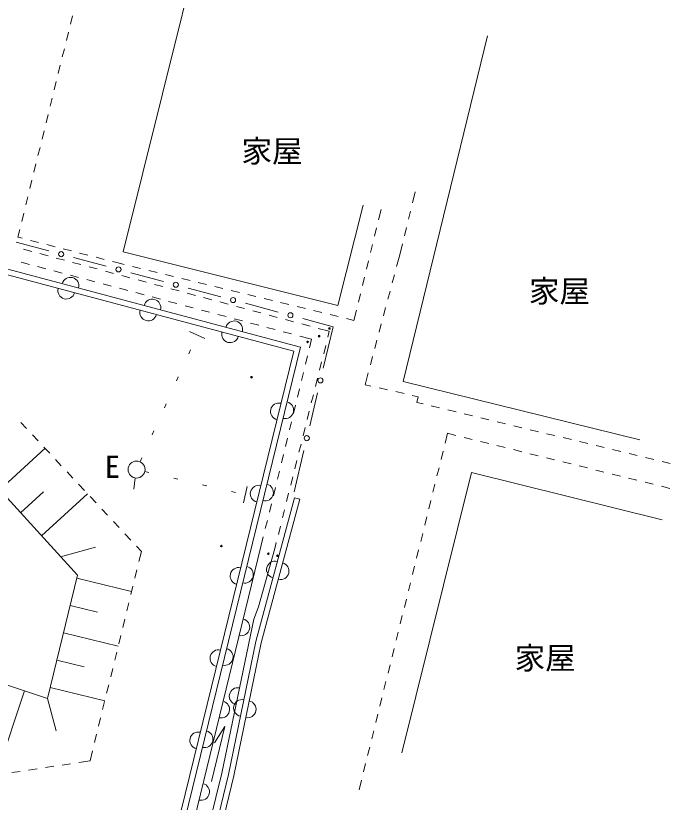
# Model space of a CAD drawing. Units: millimetres on the paper, with parts at other scales. Extents: x -4217 to 649, y -3995 to 278.
# Drawn here: x -35.56 to 3.06, y -853.47 to -807.03 of the extents above; entities that cross this region are included whole.
import ezdxf
from ezdxf.enums import TextEntityAlignment as Align

# ---------------------------------------------------------------- set-up
doc = ezdxf.new("R2010")
doc.units = ezdxf.units.MM
doc.linetypes.add('DOTTED', pattern=[1.75, 0.25, -1.5])
for name, color, linetype, lineweight in [('0-1_S-BGD', 134, 'Continuous', 18), ('0-9_標高点', 134, 'Continuous', 18), ('0-C_S-BGD', 134, 'Continuous', 18), ('0-F_S-BGD', 134, 'Continuous', 18), ('1-0_S-BGD', 134, 'Continuous', 18), ('1-1_S-BGD', 134, 'Continuous', 18)]:
    doc.layers.add(name, color=color, linetype=linetype, lineweight=lineweight)
doc.styles.add('ＭＳ ゴシック', font='')
doc.styles.get('ＭＳ ゴシック').set_extended_font_data('MS Gothic')

msp = doc.modelspace()

# ---------------------------------------------------------------- linework, layer by layer
at = {"layer": '0-1_S-BGD'}
for p, q in [((-16.557, -824.147), (-15.068, -818.215)), ((-36.511, -835.025), (-33.825, -832.574)), ((-8.664, -834.004), (-12.784, -850.554)), ((-8.664, -834.004), (2.57, -836.801)), ((-35.272, -836.383), (-33.914, -835.144)), ((-34.033, -837.741), (-31.317, -835.263)), ((-19.12, -835.497), (-18.798, -835.584)), ((-32.91, -838.972), (-30.848, -838.416)), ((-31.962, -840.248), (-28.724, -841.032)), ((-32.353, -841.862), (-30.739, -842.253)), ((-32.744, -843.476), (-29.515, -844.258)), ((-33.134, -845.086), (-31.524, -845.476)), ((-35.04, -846.89), (-36.699, -851.862)), ((-33.523, -846.696), (-30.304, -847.476)), ((-33.68, -847.344), (-33.182, -849.255))]:
    msp.add_line(p, q, dxfattribs=at)
for points in [[(-16.557, -824.147), (-29.217, -820.971), (-22.234, -792.884)], [(-7.72, -808.214), (-12.71, -828.637), (1.253, -832.064)], [(-24.015, -852.237), (-23.224, -848.999), (-23.825, -849.969)]]:
    msp.add_lwpolyline(points, dxfattribs=at)
msp.add_lwpolyline([(-65.81, -821.901), (-68.827, -835.611), (-33.68, -847.344), (-31.917, -840.061), (-38.267, -833.101), (-45.56, -826.327)], close=True, dxfattribs=at)
at = {"layer": '0-9_標高点'}
for centre, radius in [((-17.053, -825.497), 0.05), ((-17.053, -825.497), 0.0333), ((-17.66, -825.951), 0.05), ((-17.66, -825.951), 0.0333), ((-18.337, -826.294), 0.05), ((-18.337, -826.294), 0.0333), ((-21.647, -828.377), 0.05), ((-21.647, -828.377), 0.0333), ((-23.427, -838.344), 0.05), ((-23.427, -838.344), 0.0333), ((-20.654, -838.801), 0.05), ((-20.654, -838.801), 0.0333), ((-20.124, -838.917), 0.05), ((-20.124, -838.917), 0.0333)]:
    msp.add_circle(centre, radius, dxfattribs=at)
at = {"layer": '0-C_S-BGD'}
for p, q in [((-25.315, -825.68), (-24.403, -826.091)), ((-28.503, -834.322), (-28.6, -834.982)), ((-21.905, -834.821), (-22.13, -835.795))]:
    msp.add_line(p, q, dxfattribs=at)
at = {"layer": '0-C_S-BGD', "linetype": 'DOTTED'}
for p, q in [((-28.225, -833.371), (-24.859, -825.885)), ((-27.943, -833.94), (-22.018, -835.308))]:
    msp.add_line(p, q, dxfattribs=at)
at = {"layer": '0-C_S-BGD'}
msp.add_circle((-28.43, -833.827), 0.5, dxfattribs=at)
at = {"layer": '0-F_S-BGD'}
msp.add_line((-31.75, -881.981), (-21.072, -838.296), dxfattribs=at)
for points in [[(-30.094, -872.897), (-18.754, -826.597), (-70.067, -812.919)], [(-70.144, -813.244), (-19.155, -826.835), (-30.417, -872.818)], [(-19.12, -835.497), (-21.4, -843.977), (-23.01, -851.837), (-30.857, -884.306)], [(-30.533, -884.382), (-22.685, -851.91), (-21.076, -844.054), (-18.798, -835.584)], [(-20.274, -838.491), (-21.24, -841.937), (-21.51, -842.661), (-23.404, -851.754), (-28.397, -872.034), (-28.54, -872.034), (-31.897, -885.461), (-32.422, -885.635)]]:
    msp.add_lwpolyline(points, dxfattribs=at)
for centre, start, end in [((-32.332, -822.978), 345.074, 165.074), ((-32.571, -823.259), 165.074, 345.074), ((-27.501, -824.266), 345.074, 165.074), ((-27.74, -824.547), 165.074, 345.074), ((-22.67, -825.554), 345.074, 165.074), ((-22.909, -825.835), 165.074, 345.074), ((-20.028, -830.401), 76.2378, 256.2378), ((-19.666, -830.322), 256.2378, 76.2378), ((-21.218, -835.257), 76.2378, 256.2378), ((-20.855, -835.178), 256.2378, 76.2378), ((-22.407, -840.114), 76.2378, 256.2378), ((-22.045, -840.035), 256.2378, 76.2378), ((-20.26, -839.737), 74.9509, 254.9509), ((-19.937, -839.819), 254.9509, 74.9509), ((-22.256, -843.139), 256.2643, 76.2643), ((-23.597, -844.97), 76.2378, 256.2378), ((-23.234, -844.891), 256.2378, 76.2378), ((-22.457, -847.207), 78.2384, 258.2384), ((-23.443, -847.996), 256.2643, 76.2643), ((-22.205, -847.907), 78.424, 258.424), ((-21.88, -847.982), 258.424, 78.424), ((-24.786, -849.827), 76.2378, 256.2378), ((-24.424, -849.747), 256.2378, 76.2378), ((-24.63, -852.853), 256.2643, 76.2643)]:
    msp.add_arc(centre, 0.5, start, end, dxfattribs=at)
at = {"layer": '1-0_S-BGD'}
for p, q in [((-33.602, -820.915), (-35.534, -820.399)), ((-30.221, -821.818), (-32.153, -821.302)), ((-26.839, -822.721), (-28.771, -822.205)), ((-23.458, -823.624), (-25.39, -823.108)), ((-20.076, -824.527), (-22.008, -824.011)), ((-16.84, -825.391), (-18.627, -824.914)), ((-16.84, -825.391), (-17.415, -827.835)), ((-17.758, -829.296), (-18.216, -831.243)), ((-18.559, -832.703), (-19.134, -835.147))]:
    msp.add_line(p, q, dxfattribs=at)
for centre in [(-32.877, -821.108), (-29.496, -822.011), (-26.114, -822.914), (-22.733, -823.817), (-19.351, -824.72), (-17.587, -828.566), (-18.387, -831.973)]:
    msp.add_circle(centre, 0.15, dxfattribs=at)
at = {"layer": '1-1_S-BGD'}
for p, q in [((-32.211, -807.038), (-32.331, -807.524)), ((-32.45, -808.009), (-32.57, -808.495)), ((-32.689, -808.98), (-32.809, -809.466)), ((-32.929, -809.951), (-33.048, -810.437)), ((-33.168, -810.922), (-33.288, -811.408)), ((-33.407, -811.893), (-33.527, -812.379)), ((-33.646, -812.864), (-33.766, -813.349)), ((-33.886, -813.835), (-34.005, -814.32)), ((-34.125, -814.806), (-34.245, -815.291)), ((-34.364, -815.777), (-34.484, -816.262)), ((-34.603, -816.748), (-34.723, -817.233)), ((-34.843, -817.719), (-34.962, -818.204)), ((-12, -817.434), (-12.157, -818.076)), ((-35.082, -818.69), (-35.201, -819.175)), ((-14.156, -819.077), (-14.009, -818.473)), ((-12.276, -818.562), (-12.394, -819.048)), ((-14.393, -820.049), (-14.275, -819.563)), ((-12.513, -819.534), (-12.632, -820.019)), ((-34.692, -820.295), (-34.208, -820.42)), ((-33.724, -820.545), (-33.24, -820.67)), ((-14.63, -821.02), (-14.512, -820.534)), ((-12.75, -820.505), (-12.907, -821.147)), ((-35.097, -820.817), (-34.614, -820.947)), ((-34.131, -821.077), (-33.648, -821.207)), ((-32.756, -820.795), (-32.272, -820.92)), ((-31.787, -821.045), (-31.303, -821.17)), ((-33.166, -821.336), (-32.683, -821.466)), ((-30.819, -821.295), (-30.335, -821.42)), ((-14.867, -821.992), (-14.749, -821.506)), ((-12.907, -821.147), (-13.092, -821.843)), ((-34.751, -821.712), (-35.234, -821.583)), ((-33.784, -821.969), (-34.267, -821.84)), ((-32.2, -821.596), (-31.717, -821.726)), ((-31.234, -821.855), (-30.751, -821.985)), ((-28.674, -821.836), (-28.188, -821.955)), ((-32.818, -822.226), (-33.301, -822.097)), ((-31.851, -822.482), (-32.334, -822.354)), ((-30.268, -822.115), (-29.785, -822.245)), ((-29.303, -822.374), (-28.82, -822.504)), ((-27.702, -822.073), (-27.217, -822.192)), ((-26.731, -822.31), (-26.245, -822.429)), ((-15.104, -822.963), (-14.986, -822.477)), ((-13.22, -822.326), (-13.349, -822.81)), ((-30.885, -822.739), (-31.368, -822.611)), ((-29.918, -822.996), (-30.402, -822.868)), ((-28.337, -822.634), (-27.854, -822.764)), ((-27.371, -822.893), (-26.888, -823.023)), ((-25.759, -822.547), (-25.274, -822.666)), ((-24.788, -822.784), (-24.302, -822.903)), ((-28.952, -823.253), (-29.435, -823.125)), ((-27.985, -823.51), (-28.469, -823.382)), ((-26.405, -823.153), (-25.923, -823.283)), ((-23.816, -823.021), (-23.331, -823.14)), ((-22.845, -823.258), (-22.359, -823.377)), ((-13.477, -823.293), (-13.606, -823.776)), ((-27.019, -823.767), (-27.502, -823.638)), ((-25.44, -823.412), (-24.957, -823.542)), ((-24.474, -823.672), (-23.991, -823.802)), ((-21.873, -823.495), (-21.388, -823.614)), ((-20.902, -823.732), (-20.416, -823.851)), ((-15.341, -823.935), (-15.223, -823.449)), ((-26.053, -824.024), (-26.536, -823.895)), ((-25.086, -824.281), (-25.569, -824.152)), ((-23.508, -823.931), (-23.025, -824.061)), ((-22.542, -824.191), (-22.06, -824.321)), ((-19.93, -823.969), (-19.445, -824.088)), ((-18.959, -824.206), (-18.473, -824.325)), ((-13.734, -824.259), (-13.863, -824.743)), ((-24.12, -824.537), (-24.603, -824.409)), ((-23.153, -824.794), (-23.636, -824.666)), ((-21.577, -824.45), (-21.094, -824.58)), ((-20.611, -824.71), (-20.128, -824.84)), ((-17.987, -824.443), (-17.502, -824.562)), ((-17.016, -824.68), (-16.53, -824.799)), ((-15.607, -825.024), (-15.46, -824.42)), ((-22.187, -825.051), (-22.67, -824.923)), ((-21.22, -825.308), (-21.704, -825.18)), ((-19.645, -824.97), (-19.162, -825.099)), ((-18.679, -825.229), (-18.197, -825.359)), ((-16.044, -824.917), (-15.607, -825.024)), ((-13.991, -825.226), (-14.12, -825.709)), ((-20.254, -825.565), (-20.737, -825.437)), ((-19.287, -825.822), (-19.771, -825.693)), ((-17.714, -825.489), (-17.06, -825.664)), ((-17.06, -825.664), (-17.148, -826.015)), ((-18.1, -826.137), (-18.804, -825.95)), ((-18.221, -826.631), (-18.1, -826.137)), ((-14.248, -826.192), (-14.377, -826.675)), ((-17.27, -826.5), (-17.391, -826.985)), ((-18.458, -827.602), (-18.34, -827.117)), ((-17.513, -827.47), (-17.634, -827.955)), ((-14.505, -827.159), (-14.634, -827.642)), ((-18.696, -828.574), (-18.577, -828.088)), ((-17.756, -828.44), (-17.877, -828.925)), ((-18.933, -829.545), (-18.815, -829.059)), ((-17.999, -829.41), (-18.12, -829.895)), ((-14.113, -829.008), (-13.625, -829.118)), ((-13.137, -829.227), (-12.65, -829.337)), ((-12.162, -829.446), (-11.816, -829.524)), ((-19.171, -830.517), (-19.052, -830.031)), ((-11.043, -830.073), (-10.557, -830.189)), ((-10.071, -830.306), (-9.584, -830.423)), ((-18.242, -830.38), (-18.363, -830.865)), ((-9.098, -830.54), (-8.612, -830.657)), ((-8.126, -830.774), (-7.64, -830.891)), ((-34.915, -831.407), (-35.256, -831.041)), ((-19.408, -831.488), (-19.289, -831.002)), ((-7.154, -831.008), (-6.668, -831.124)), ((-6.181, -831.241), (-5.695, -831.358)), ((-18.485, -831.35), (-18.606, -831.835)), ((-10.084, -831.687), (-10.226, -832.26)), ((-10.084, -831.687), (-9.593, -831.809)), ((-5.209, -831.475), (-4.723, -831.592)), ((-4.237, -831.709), (-3.751, -831.826)), ((-34.232, -832.138), (-34.573, -831.772)), ((-19.646, -832.459), (-19.527, -831.974)), ((-9.107, -831.93), (-8.622, -832.05)), ((-8.137, -832.17), (-7.651, -832.29)), ((-3.264, -831.943), (-2.778, -832.06)), ((-2.292, -832.176), (-1.806, -832.293)), ((-33.55, -832.869), (-33.891, -832.503)), ((-18.728, -832.32), (-18.849, -832.805)), ((-7.166, -832.411), (-6.681, -832.531)), ((-6.195, -832.651), (-5.71, -832.772)), ((-1.32, -832.41), (-0.834, -832.527)), ((-0.348, -832.644), (0.139, -832.761)), ((-19.883, -833.431), (-19.764, -832.945)), ((-10.346, -832.746), (-10.466, -833.231)), ((-5.225, -832.892), (-4.739, -833.012)), ((-4.254, -833.133), (-3.769, -833.253)), ((0.625, -832.878), (1.111, -832.995)), ((1.597, -833.111), (2.083, -833.228)), ((-32.868, -833.6), (-33.209, -833.235)), ((-18.971, -833.29), (-19.092, -833.775)), ((-3.284, -833.373), (-2.798, -833.494)), ((-2.313, -833.614), (-1.828, -833.734)), ((2.569, -833.345), (3.055, -833.462)), ((-32.186, -834.331), (-32.527, -833.966)), ((-20.121, -834.402), (-20.002, -833.916)), ((-10.587, -833.716), (-10.707, -834.202)), ((-1.342, -833.854), (-0.857, -833.975)), ((-19.214, -834.26), (-19.335, -834.745)), ((-0.372, -834.095), (0.114, -834.215)), ((0.599, -834.336), (1.084, -834.456)), ((-31.504, -835.063), (-31.845, -834.697)), ((-20.358, -835.374), (-20.239, -834.888)), ((-10.827, -834.687), (-10.948, -835.172)), ((1.57, -834.576), (2.055, -834.697)), ((2.54, -834.817), (3.031, -834.939)), ((-30.822, -835.794), (-31.163, -835.428)), ((-19.457, -835.23), (-19.578, -835.715)), ((-20.595, -836.345), (-20.477, -835.859)), ((-11.068, -835.657), (-11.188, -836.143)), ((-30.139, -836.525), (-30.48, -836.159)), ((-19.7, -836.2), (-19.821, -836.685)), ((-20.833, -837.316), (-20.714, -836.831)), ((-11.308, -836.628), (-11.429, -837.113)), ((-29.457, -837.256), (-29.798, -836.891)), ((-19.943, -837.17), (-20.064, -837.655)), ((-28.775, -837.987), (-29.116, -837.622)), ((-21.072, -838.296), (-20.952, -837.802)), ((-11.549, -837.599), (-11.669, -838.084)), ((-20.186, -838.14), (-20.274, -838.491)), ((-11.79, -838.569), (-11.91, -839.055)), ((-12.03, -839.54), (-12.151, -840.025)), ((-28.528, -840.231), (-28.409, -839.745)), ((-12.271, -840.511), (-12.391, -840.996)), ((-28.766, -841.202), (-28.647, -840.716)), ((-12.512, -841.481), (-12.632, -841.966)), ((-29.004, -842.173), (-28.885, -841.688)), ((-29.242, -843.144), (-29.123, -842.659)), ((-12.752, -842.452), (-12.872, -842.937)), ((-29.48, -844.116), (-29.361, -843.63)), ((-12.993, -843.422), (-13.113, -843.908)), ((-29.718, -845.087), (-29.599, -844.601)), ((-13.233, -844.393), (-13.354, -844.878)), ((-29.956, -846.058), (-29.837, -845.573)), ((-13.474, -845.364), (-13.594, -845.849)), ((-30.194, -847.029), (-30.075, -846.544)), ((-13.715, -846.334), (-13.835, -846.82)), ((-30.432, -848.001), (-30.313, -847.515)), ((-13.955, -847.305), (-14.076, -847.79)), ((-30.671, -848.972), (-30.552, -848.486)), ((-14.196, -848.275), (-14.316, -848.761)), ((-14.436, -849.246), (-14.557, -849.731)), ((-30.909, -849.943), (-30.79, -849.458)), ((-14.677, -850.217), (-14.797, -850.702)), ((-32.819, -851.274), (-32.325, -851.199)), ((-14.918, -851.187), (-15.038, -851.673)), ((-35.785, -851.723), (-35.291, -851.648)), ((-34.796, -851.573), (-34.302, -851.498)), ((-33.808, -851.423), (-33.313, -851.348)), ((-15.158, -852.158), (-15.3, -852.731))]:
    msp.add_line(p, q, dxfattribs=at)
for points in [[(-35.321, -819.661), (-35.43, -820.104), (-35.176, -820.17)], [(-29.851, -821.545), (-29.597, -821.611), (-29.16, -821.717)], [(-14.762, -828.125), (-14.947, -828.821), (-14.601, -828.898)], [(-11.816, -829.524), (-11.897, -829.867), (-11.529, -829.956)], [(-28.29, -839.259), (-28.144, -838.664), (-28.434, -838.353)], [(-31.83, -851.124), (-31.174, -851.024), (-31.028, -850.429)]]:
    msp.add_lwpolyline(points, dxfattribs=at)

# ---------------------------------------------------------------- texts
at = {"layer": '0-1_S-BGD', "style": 'ＭＳ ゴシック'}
for s, p in [('家屋', (-22.24, -816.08)), ('家屋', (-5.282, -824.348)), ('E', (-30.302, -834.715)), ('家屋', (-6.126, -846.008))]:
    msp.add_text(s, height=1.32, dxfattribs=at).set_placement(p, align=Align.BOTTOM_LEFT)

doc.saveas('drawing.dxf')
